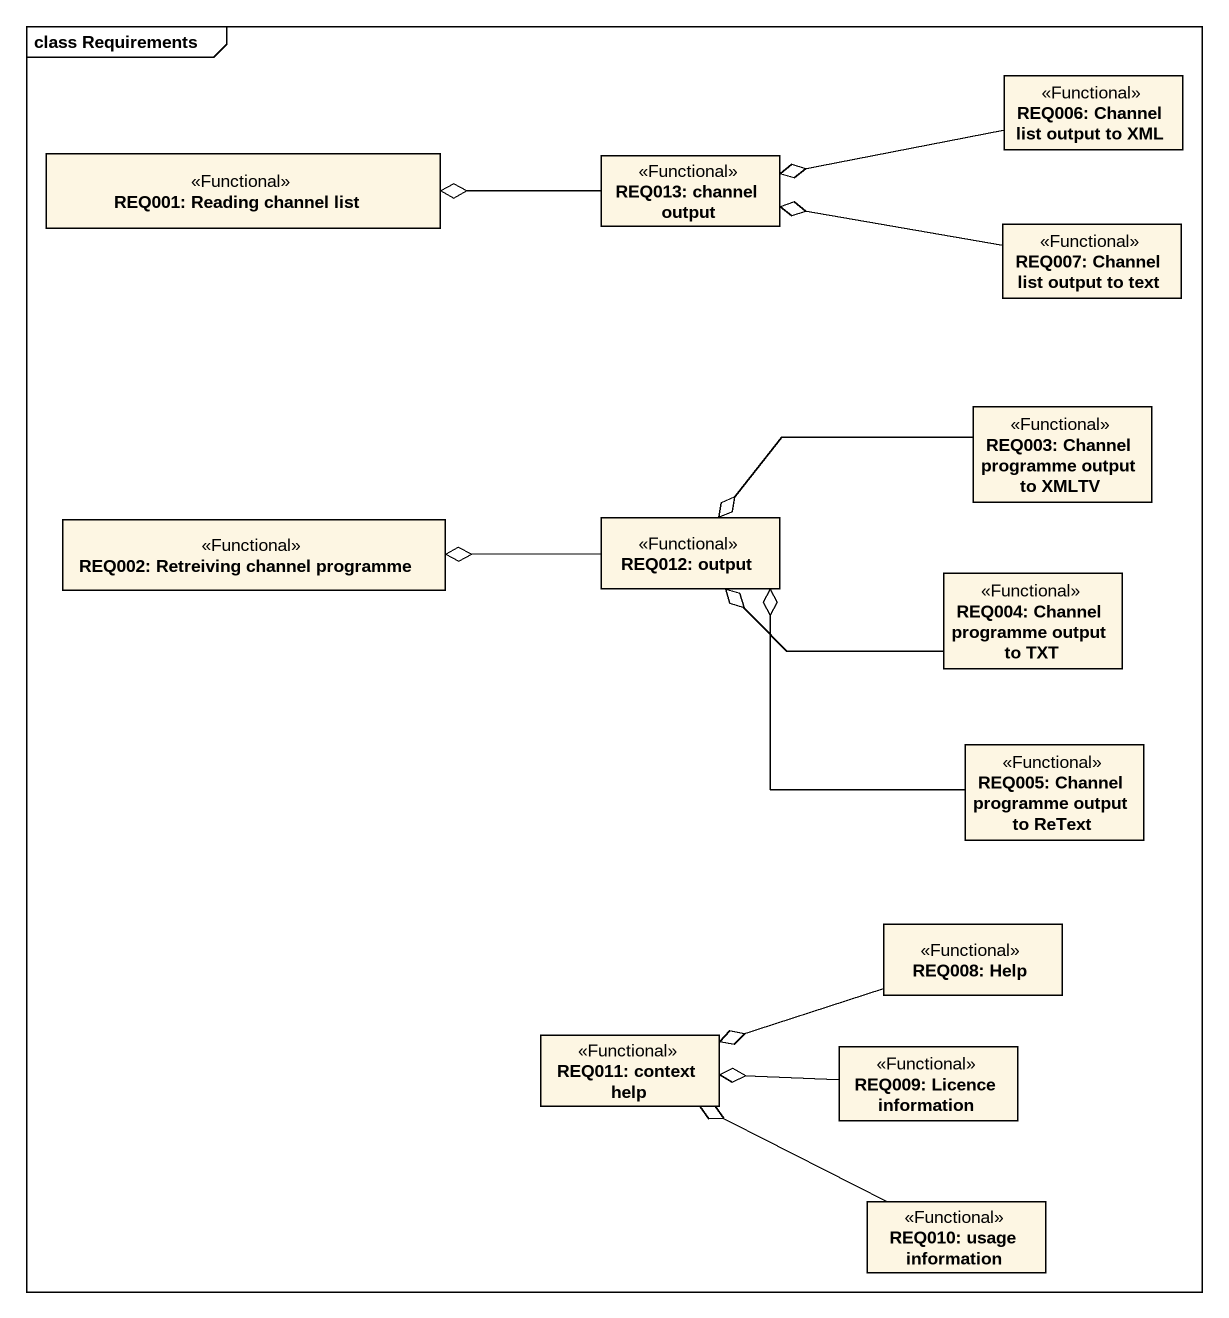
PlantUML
@startuml
mainframe class Requirements
hide circle
hide empty members
class "REQ006: Channel list output to XML" as REQ006_Channel_list_output <<Functional>>
class "REQ001: Reading channel list" as REQ001_Reading_channel_list <<Functional>>
class "REQ013: channel output" as REQ013_channel_output <<Functional>>
class "REQ007: Channel list output to text" as REQ007_Channel_list_output <<Functional>>
class "REQ003: Channel programme output to XMLTV" as REQ003_Channel_programme <<Functional>>
class "REQ002: Retreiving channel programme" as REQ002_Retreiving_channel <<Functional>>
class "REQ012: output" as REQ012_output <<Functional>>
class "REQ004: Channel programme output to TXT" as REQ004_Channel_programme <<Functional>>
class "REQ005: Channel programme output to ReText" as REQ005_Channel_programme <<Functional>>
class "REQ008: Help" as REQ008_Help <<Functional>>
class "REQ011: context help" as REQ011_context_help <<Functional>>
class "REQ009: Licence information" as REQ009_Licence_information <<Functional>>
class "REQ010: usage information" as REQ010_usage_information <<Functional>>
REQ006_Channel_list_output -left-o REQ013_channel_output
REQ013_channel_output -left-o REQ001_Reading_channel_list
REQ007_Channel_list_output -left-o REQ013_channel_output
REQ003_Channel_programme -left-o REQ012_output
REQ012_output -left-o REQ002_Retreiving_channel
REQ004_Channel_programme -left-o REQ012_output
REQ005_Channel_programme -up-o REQ012_output
REQ008_Help -left-o REQ011_context_help
REQ009_Licence_information -left-o REQ011_context_help
REQ010_usage_information -left-o REQ011_context_help
@enduml
